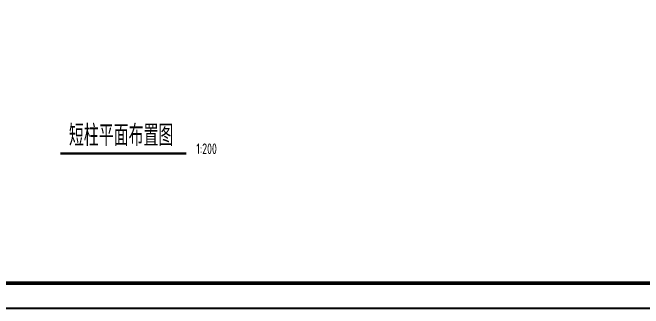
# Model space of a CAD drawing. Extents: x 180850 to 1399066, y 48356 to 327880.
# Drawn here: x 337602 to 373088, y 48356 to 64988 of the extents above; entities that cross this region are included whole.
import ezdxf

# ---------------------------------------------------------------- set-up
doc = ezdxf.new("R2010")
doc.units = 0
doc.header["$LTSCALE"] = 1000
doc.layers.add('PUB_TITLE', color=4, linetype='Continuous')
doc.layers.add('TEXT', color=7, linetype='Continuous')
doc.styles.add('TSSD_Norm', font='tssdeng.shx', dxfattribs={"bigfont": 'hztxt.shx'})

msp = doc.modelspace()

# ---------------------------------------------------------------- linework, layer by layer
at = {"color": 3, "const_width": 117.6}
msp.add_lwpolyline([(340289.46, 57063.77), (347365.89, 57063.77)], dxfattribs=at)
at = {"layer": 'PUB_TITLE'}
msp.add_lwpolyline([(306908.52, 132355.95), (425837.69, 132355.95), (425837.69, 48356.03), (306908.52, 48356.03)], close=True, dxfattribs=at)
at = {"layer": 'PUB_TITLE', "const_width": 212.12}
msp.add_lwpolyline([(310443.87, 49770.17), (310443.87, 130941.81), (424423.55, 130941.81), (424423.55, 49770.17)], close=True, dxfattribs=at)

# ---------------------------------------------------------------- texts
at = {"layer": 'TEXT', "style": 'TSSD_Norm', "width": 0.7}
for s, height, p in [('短柱平面布置图', 1200, (340766.96, 57479.58)), ('1:200', 600, (347937.6, 57032.03))]:
    msp.add_text(s, height=height, dxfattribs=at).set_placement(p)

doc.saveas('drawing.dxf')
